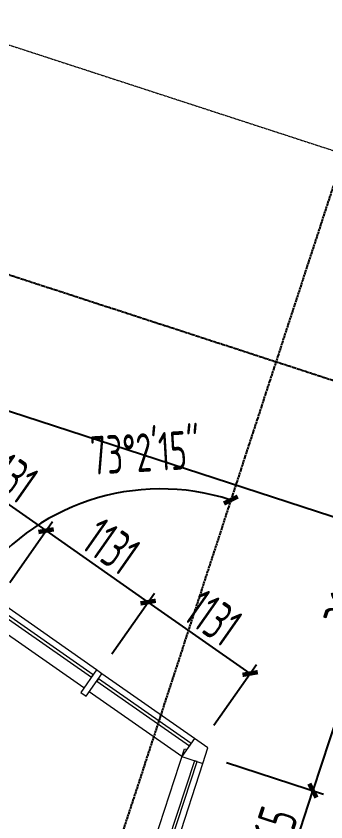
# Model space of a CAD drawing. Header units: millimetres. Extents: x 11639278 to 23698211, y -13072636 to -5537337.
# Drawn here: x 11868775 to 11871586, y -6329234 to -6321917 of the extents above; entities that cross this region are included whole.
import ezdxf

# ---------------------------------------------------------------- set-up
doc = ezdxf.new("R2010")
doc.units = ezdxf.units.MM
doc.header["$LTSCALE"] = 10
for name, pattern in [('A2-RG-AXIS$0$CENTER', [2, 1.25, -0.25, 0.25, -0.25]), ('A2-RG-AXIS$0$DOTE', [2.42, 2, -0.2, 0.02, -0.2]), ('A2-RI-F1$0$Overhead 1_16_', [2.579687, 1.5875, -0.992188])]:
    doc.linetypes.add(name, pattern=pattern)
for name, color, linetype in [('A2-RB-F1$0$$34$A-DIMS-100', 1, 'Continuous'), ('A2-RB-F1$0$A-DIMS-100', 1, 'Continuous'), ('A2-RG-AXIS$0$A-GRID', 1, 'A2-RG-AXIS$0$CENTER'), ('A2-RI-F1$0$A-GLAZ', 140, 'Continuous')]:
    doc.layers.add(name, color=color, linetype=linetype)
doc.layers.add('A2-RI-F1$0$A-FLOR-OVHD', color=8, linetype='A2-RI-F1$0$Overhead 1_16_', lineweight=5)
doc.layers.add('A2-RI-F1$0$A-GLAZ-CWMG', color=3, linetype='Continuous', lineweight=5)
doc.styles.add('A2-RB-F1$0$$0$XD2008', font='hzs.shx', dxfattribs={"width": 0.7, "bigfont": 'hztxt.shx'})
doc.styles.add('A2-RB-F1$0$XD2008', font='hzs.shx', dxfattribs={"width": 0.7, "bigfont": 'hztxt.shx'})
doc.dimstyles.new('A2-RB-F1$0$$0$XD100$0', dxfattribs={"dimscale": 100, "dimtxt": 3.5, "dimasz": 1, "dimexe": 1, "dimexo": 2, "dimgap": 0.5, "dimtad": 1, "dimdec": 0, "dimdsep": 46, "dimtxsty": 'A2-RB-F1$0$$0$XD2008', "dimblk1": 'A2-RB-F1$0$$20$_ArchTick', "dimblk2": 'A2-RB-F1$0$$20$_ArchTick', "dimsah": 1, "dimcen": 2.5, "dimclrt": 4, "dimaunit": 1, "dimadec": 0, "dimazin": 0, "dimtfac": 1, "dimtdec": 0, "dimtix": 1, "dimtmove": 2, "dimatfit": 3, "dimfxl": 0, "dimtolj": 1, "dimtzin": 0, "dimarcsym": 0})
doc.dimstyles.new('A2-RB-F1$0$XD100$0', dxfattribs={"dimscale": 100, "dimtxt": 3.5, "dimasz": 1, "dimexe": 1, "dimexo": 2, "dimgap": 0.5, "dimtad": 1, "dimdec": 0, "dimdsep": 46, "dimtxsty": 'A2-RB-F1$0$XD2008', "dimblk1": 'A2-RB-F1$0$_ArchTick', "dimblk2": 'A2-RB-F1$0$_ArchTick', "dimsah": 1, "dimcen": 2.5, "dimclrt": 4, "dimaunit": 1, "dimadec": 0, "dimazin": 0, "dimtfac": 1, "dimtdec": 0, "dimtix": 1, "dimtmove": 1, "dimatfit": 3, "dimfxl": 0, "dimtolj": 1, "dimtzin": 0, "dimarcsym": 0})

# ---------------------------------------------------------------- blocks, each defined once
blk = doc.blocks.new('A2-RI-F1$0$System Panel - Glazed-4981706-Documents - Level 1')
at = {"layer": 'A2-RI-F1$0$A-GLAZ', "lineweight": 13}
for p, q in [((535.3, 44.4), (-535.3, 44.4)), ((-535.3, 44.4), (-535.3, 19)), ((-535.3, 19), (535.3, 19)), ((535.3, 19), (535.3, 44.4))]:
    blk.add_line(p, q, dxfattribs=at)
blk = doc.blocks.new('A2-RI-F1$0$Rectangular Mullion - 60mm x 200mm-V4-Documents - Level 1')
at = {"layer": 'A2-RI-F1$0$A-GLAZ-CWMG'}
for p, q in [((80374.2, -10088), (79350.2, -9775.6)), ((80315.8, -10279.3), (79291.9, -9966.9))]:
    blk.add_line(p, q, dxfattribs=at)
blk = doc.blocks.new('A2-RI-F1$0$System Panel - Glazed-4981710-Documents - Level 1')
at = {"layer": 'A2-RI-F1$0$A-GLAZ', "lineweight": 13}
for p, q in [((513.2, 44.5), (-513.2, 44.5)), ((-513.2, 44.5), (-513.2, 19.1)), ((-513.2, 19.1), (513.2, 19.1)), ((513.2, 19.1), (513.2, 44.5))]:
    blk.add_line(p, q, dxfattribs=at)
blk = doc.blocks.new('A2-RI-F1$0$Rectangular Mullion - 60mm x 200mm-4048821-Documents - Level 1')
at = {"layer": 'A2-RI-F1$0$A-GLAZ-CWMG'}
for p, q in [((91145.3, -13373.3), (90163.5, -13073.8)), ((91087, -13564.6), (90105.2, -13265.1))]:
    blk.add_line(p, q, dxfattribs=at)
blk = doc.blocks.new('A2-RI-F1$0$Rectangular Mullion - 60mm x 200mm-3798361-Documents - Level 1')
at = {"layer": 'A2-RI-F1$0$A-GLAZ-CWMG', "lineweight": 20}
for p, q in [((-30, 150), (30, 150)), ((-30, -100), (-30, 150)), ((30, 150), (30, -100)), ((30, -100), (-30, -100))]:
    blk.add_line(p, q, dxfattribs=at)
blk = doc.blocks.new('A2-RI-F1$0$System Panel - Glazed-5395977-Documents - Level 1')
at = {"layer": 'A2-RI-F1$0$A-GLAZ', "lineweight": 13}
for p, q in [((480.7, 44.4), (-480.7, 44.4)), ((-480.7, 44.4), (-480.7, 19.1)), ((-480.7, 19.1), (480.7, 19.1)), ((480.7, 19.1), (480.7, 44.4))]:
    blk.add_line(p, q, dxfattribs=at)
blk = doc.blocks.new('A2-RI-F1$0$Rectangular Mullion - 60mm x 200mm-4987448-Documents - Level 1')
at = {"layer": 'A2-RI-F1$0$A-GLAZ-CWMG'}
for p, q in [((91087, -13490.6), (91109.6, -13490.6)), ((91087, -14526), (91087, -13490.6)), ((91287, -14526), (91287, -13564.6))]:
    blk.add_line(p, q, dxfattribs=at)
blk = doc.blocks.new('A2-RI-F1$0$Quad Corner Mullion - 200mm x 200mm Quad Corner-3876952-Documents - Level 1')
at = {"layer": 'A2-RI-F1$0$A-GLAZ-CWMG', "lineweight": 20}
for p, q in [((-74, 100), (117.3, 41.7)), ((-74, -100), (-74, 100)), ((117.3, 41.7), (74, -100)), ((74, -100), (-74, -100))]:
    blk.add_line(p, q, dxfattribs=at)
blk = doc.blocks.new('A2-RI-F1')
at = {"layer": 'A2-RI-F1$0$A-FLOR-OVHD', "ltscale": 0.3}
blk.add_lwpolyline([(11832501.7, -6353064.2), (11845078.7, -6314477.5), (11879355.1, -6325647.5), (11871959.5, -6348337.9), (11872377.5, -6348345.6), (11867157.7, -6364360), (11832494.4, -6353061.8)], dxfattribs=at)
at = {"layer": 'Defpoints', "color": 3, "linetype": 'Continuous'}
blk.add_line((11886956.1, -6331453.7), (11833703.4, -6314096.4), dxfattribs=at)
at = {"layer": 'A2-RI-F1$0$A-GLAZ'}
for name, p, rotation in [('A2-RI-F1$0$System Panel - Glazed-4981706-Documents - Level 1', (11869009.3, -6327629.4), 324.984351749833), ('A2-RI-F1$0$System Panel - Glazed-4981710-Documents - Level 1', (11869917.1, -6328265.4), 324.984351749833), ('A2-RI-F1$0$System Panel - Glazed-5395977-Documents - Level 1', (11870226.2, -6329129.8), 251.9467478914332)]:
    blk.add_blockref(name, p, dxfattribs=dict(at, rotation=rotation))
at = {"layer": 'A2-RI-F1$0$A-GLAZ-CWMG', "rotation": 341.9467479425516}
for name, p in [('A2-RI-F1$0$Rectangular Mullion - 60mm x 200mm-V4-Documents - Level 1', (11796214, -6293355.3)), ('A2-RI-F1$0$Rectangular Mullion - 60mm x 200mm-4048821-Documents - Level 1', (11787881.1, -6287517.1)), ('A2-RI-F1$0$Rectangular Mullion - 60mm x 200mm-4987448-Documents - Level 1', (11787881.1, -6287517.1))]:
    blk.add_blockref(name, p, dxfattribs=at)
at = {"layer": 'A2-RI-F1$0$A-GLAZ-CWMG', "extrusion": (0, 0, -1), "rotation": 215.015648250167}
for name, p in [('A2-RI-F1$0$Rectangular Mullion - 60mm x 200mm-3798361-Documents - Level 1', (-11869472.2, -6327953.7)), ('A2-RI-F1$0$Quad Corner Mullion - 200mm x 200mm Quad Corner-3876952-Documents - Level 1', (-11870398.2, -6328602.4))]:
    blk.add_blockref(name, p, dxfattribs=at)
blk = doc.blocks.new('A2-RG-AXIS')
at = {"layer": 'A2-RG-AXIS$0$A-GRID', "linetype": 'A2-RG-AXIS$0$DOTE'}
for p, q in [((11843136.5, -6315929.7), (11881097.2, -6328302.7)), ((11872673.2, -6320331.8), (11859512.5, -6360709))]:
    blk.add_line(p, q, dxfattribs=at)
blk = doc.blocks.new('A2-RB-F1$0$_ArchTick')
at = {"color": 0, "linetype": 'ByBlock', "const_width": 0.4}
blk.add_lwpolyline([(-0.5, -0.5), (0.5, 0.5)], dxfattribs=at)
blk = doc.blocks.new('*D1350')
at = {"layer": 'A2-RB-F1$0$A-DIMS-100', "color": 0, "lineweight": -2, "transparency": 16777216}
for p, q in [((11871799.2, -6325272.1), (11872679.5, -6325559)), ((11872584.4, -6325528), (11871468.8, -6328950.8)), ((11870683.6, -6328694.9), (11871563.9, -6328981.8))]:
    blk.add_line(p, q, dxfattribs=at)
at = {"layer": 'Defpoints', "color": 0, "transparency": 16777216}
for p in [(11871609, -6325210.1), (11870493.4, -6328632.9), (11871468.8, -6328950.8)]:
    blk.add_point(p, dxfattribs=at)
at = {"layer": 'A2-RB-F1$0$A-DIMS-100', "color": 0, "lineweight": -2, "transparency": 16777216, "xscale": 100, "yscale": 100, "zscale": 100}
for p, rotation in [((11872584.4, -6325528), 71.9470404932141), ((11871468.8, -6328950.8), 251.9470404932141)]:
    blk.add_blockref('A2-RB-F1$0$_ArchTick', p, dxfattribs=dict(at, rotation=rotation))
at = {"layer": 'A2-RB-F1$0$A-DIMS-100', "color": 4, "transparency": 16777216, "insert": (11871812.7, -6327169.7), "char_height": 350, "attachment_point": 5, "rotation": 71.94704, "style": 'A2-RB-F1$0$XD2008'}
blk.add_mtext('\\A1;3600', dxfattribs=at)
blk = doc.blocks.new('*D1166')
at = {"layer": 'A2-RB-F1$0$A-DIMS-100', "color": 0, "lineweight": -2, "transparency": 16777216}
for p, q in [((11869644.2, -6327708), (11870030.6, -6327156.6)), ((11870899.1, -6327887.1), (11869973.2, -6327238.5)), ((11870570.1, -6328356.7), (11870956.5, -6327805.2))]:
    blk.add_line(p, q, dxfattribs=at)
at = {"layer": 'Defpoints', "color": 0, "transparency": 16777216}
for p in [(11869973.2, -6327238.5), (11869529.5, -6327871.8), (11870455.4, -6328520.5)]:
    blk.add_point(p, dxfattribs=at)
at = {"layer": 'A2-RB-F1$0$A-DIMS-100', "color": 0, "lineweight": -2, "transparency": 16777216, "xscale": 100, "yscale": 100, "zscale": 100}
for p, rotation in [((11869973.2, -6327238.5), 144.9846443539264), ((11870899.1, -6327887.1), 324.9846443539264)]:
    blk.add_blockref('A2-RB-F1$0$_ArchTick', p, dxfattribs=dict(at, rotation=rotation))
at = {"layer": 'A2-RB-F1$0$A-DIMS-100', "color": 4, "transparency": 16777216, "insert": (11870565.3, -6327378.5), "char_height": 350, "attachment_point": 5, "rotation": 324.98464, "style": 'A2-RB-F1$0$XD2008'}
blk.add_mtext('\\A1;1131', dxfattribs=at)
blk = doc.blocks.new('*D1167')
at = {"layer": 'A2-RB-F1$0$A-DIMS-100', "color": 0, "lineweight": -2, "transparency": 16777216}
for p, q in [((11868718.4, -6327059.3), (11869104.7, -6326507.9)), ((11869973.2, -6327238.5), (11869047.3, -6326589.8)), ((11869644.2, -6327708), (11870030.6, -6327156.6))]:
    blk.add_line(p, q, dxfattribs=at)
at = {"layer": 'Defpoints', "color": 0, "transparency": 16777216}
for p in [(11869047.3, -6326589.8), (11868603.6, -6327223.1), (11869529.5, -6327871.8)]:
    blk.add_point(p, dxfattribs=at)
at = {"layer": 'A2-RB-F1$0$A-DIMS-100', "color": 0, "lineweight": -2, "transparency": 16777216, "xscale": 100, "yscale": 100, "zscale": 100}
for p, rotation in [((11869047.3, -6326589.8), 144.9846443538181), ((11869973.2, -6327238.5), 324.9846443538181)]:
    blk.add_blockref('A2-RB-F1$0$_ArchTick', p, dxfattribs=dict(at, rotation=rotation))
at = {"layer": 'A2-RB-F1$0$A-DIMS-100', "color": 4, "transparency": 16777216, "insert": (11869639.4, -6326729.8), "char_height": 350, "attachment_point": 5, "rotation": 324.98464, "style": 'A2-RB-F1$0$XD2008'}
blk.add_mtext('\\A1;1131', dxfattribs=at)
blk = doc.blocks.new('*D1168')
at = {"layer": 'A2-RB-F1$0$A-DIMS-100', "color": 0, "lineweight": -2, "transparency": 16777216}
for p, q in [((11867792.5, -6326410.7), (11868178.8, -6325859.2)), ((11869047.3, -6326589.8), (11868121.5, -6325941.1)), ((11868718.4, -6327059.3), (11869104.7, -6326507.9))]:
    blk.add_line(p, q, dxfattribs=at)
at = {"layer": 'Defpoints', "color": 0, "transparency": 16777216}
for p in [(11868121.5, -6325941.1), (11867677.7, -6326574.5), (11868603.6, -6327223.1)]:
    blk.add_point(p, dxfattribs=at)
at = {"layer": 'A2-RB-F1$0$A-DIMS-100', "color": 0, "lineweight": -2, "transparency": 16777216, "xscale": 100, "yscale": 100, "zscale": 100}
for p, rotation in [((11868121.5, -6325941.1), 144.9846443539264), ((11869047.3, -6326589.8), 324.9846443539264)]:
    blk.add_blockref('A2-RB-F1$0$_ArchTick', p, dxfattribs=dict(at, rotation=rotation))
at = {"layer": 'A2-RB-F1$0$A-DIMS-100', "color": 4, "transparency": 16777216, "insert": (11868713.5, -6326081.2), "char_height": 350, "attachment_point": 5, "rotation": 324.98464, "style": 'A2-RB-F1$0$XD2008'}
blk.add_mtext('\\A1;1131', dxfattribs=at)
blk = doc.blocks.new('A2-RB-F1$0$$20$_ArchTick')
at = {"color": 0, "linetype": 'ByBlock', "const_width": 0.4}
blk.add_lwpolyline([(-0.5, -0.5), (0.5, 0.5)], dxfattribs=at)
blk = doc.blocks.new('*D1169')
at = {"layer": 'A2-RB-F1$0$$34$A-DIMS-100', "color": 0, "lineweight": -2, "transparency": 16777216}
blk.add_line((11868464.4, -6327125.6), (11868325.1, -6327028), dxfattribs=at)
blk.add_arc((11870088, -6328263.1), 2052.5, 71.94704, 144.98464, dxfattribs=at)
at = {"layer": 'Defpoints', "color": 0, "transparency": 16777216}
for p in [(11872673.2, -6320331.8), (11869042, -6326497.1), (11868628.2, -6327240.4), (11869504.9, -6327854.6), (11859512.5, -6360709)]:
    blk.add_point(p, dxfattribs=at)
at = {"layer": 'A2-RB-F1$0$$34$A-DIMS-100', "color": 0, "lineweight": -2, "transparency": 16777216, "xscale": 100, "yscale": 100, "zscale": 100}
for p, rotation in [((11870724.1, -6326311.6), 341.9470385784788), ((11868407, -6327085.4), 234.9846443395803)]:
    blk.add_blockref('A2-RB-F1$0$$20$_ArchTick', p, dxfattribs=dict(at, rotation=rotation))
at = {"layer": 'A2-RB-F1$0$$34$A-DIMS-100', "color": 4, "transparency": 16777216, "insert": (11869946.1, -6325879.7), "char_height": 350, "attachment_point": 5, "rotation": 3.4071, "style": 'A2-RB-F1$0$$0$XD2008'}
blk.add_mtext('\\A1;73°2\'15"', dxfattribs=at)
blk = doc.blocks.new('*D1172')
at = {"layer": 'A2-RB-F1$0$A-DIMS-100', "color": 0, "lineweight": -2, "transparency": 16777216}
for p, q in [((11870683.2, -6328695.4), (11871563.7, -6328982.4)), ((11871138.4, -6329964.4), (11871468.6, -6328951.4)), ((11870353, -6329708.4), (11871233.5, -6329995.4))]:
    blk.add_line(p, q, dxfattribs=at)
at = {"layer": 'Defpoints', "color": 0, "transparency": 16777216}
for p in [(11870493.1, -6328633.4), (11871468.6, -6328951.4), (11870162.9, -6329646.4)]:
    blk.add_point(p, dxfattribs=at)
at = {"layer": 'A2-RB-F1$0$A-DIMS-100', "color": 0, "lineweight": -2, "transparency": 16777216, "xscale": 100, "yscale": 100, "zscale": 100}
for p, rotation in [((11871468.6, -6328951.4), 71.94704049339302), ((11871138.4, -6329964.4), 251.947040493393)]:
    blk.add_blockref('A2-RB-F1$0$_ArchTick', p, dxfattribs=dict(at, rotation=rotation))
at = {"layer": 'A2-RB-F1$0$A-DIMS-100', "color": 4, "transparency": 16777216, "insert": (11871089.6, -6329388.1), "char_height": 350, "attachment_point": 5, "rotation": 71.94704, "style": 'A2-RB-F1$0$XD2008'}
blk.add_mtext('\\A1;1065', dxfattribs=at)
blk = doc.blocks.new('A2-RB-F1')
at = {"layer": 'A2-RB-F1$0$$34$A-DIMS-100'}
dim = blk.add_angular_dim_2l(base=(11869041.9879, -6326497.1393), line1=((11869504.9173, -6327854.6145), (11868628.1715, -6327240.3602)), line2=((11872673.1655, -6320331.7808), (11859512.522, -6360709.0437)), dimstyle='A2-RB-F1$0$$0$XD100$0', override={"dimadec": 4}, dxfattribs=at)
dim.commit()
dim.dimension.update_dxf_attribs({"geometry": '*D1169', "text_midpoint": (11869946.1066, -6325879.6784), "dimtype": 130})
at = {"layer": 'A2-RB-F1$0$A-DIMS-100'}
for p1, p2, distance, picture, middle in [((11871609, -6325210.1), (11870493.4, -6328632.9), 1025.9, '*D1350', (11871812.7, -6327169.7)), ((11868603.6015, -6327223.1463), (11867677.7158, -6326574.4643), -773.3525, '*D1168', (11868713.5093, -6326081.1563)), ((11869529.5, -6327871.8), (11868603.6, -6327223.1), -773.4, '*D1167', (11869639.4, -6326729.8)), ((11870455.4, -6328520.5), (11869529.5, -6327871.8), -773.4, '*D1166', (11870565.3, -6327378.5)), ((11870162.9, -6329646.4), (11870493.1, -6328633.4), -1026, '*D1172', (11871089.6, -6329388.1))]:
    dim = blk.add_aligned_dim(p1=p1, p2=p2, distance=distance, dimstyle='A2-RB-F1$0$XD100$0', dxfattribs=at)
    dim.commit()
    dim.dimension.update_dxf_attribs({"geometry": picture, "text_midpoint": middle})

msp = doc.modelspace()

# ---------------------------------------------------------------- block references
for name in ['A2-RI-F1', 'A2-RB-F1', 'A2-RG-AXIS']:
    msp.add_blockref(name, (0, 0))

doc.saveas('drawing.dxf')
